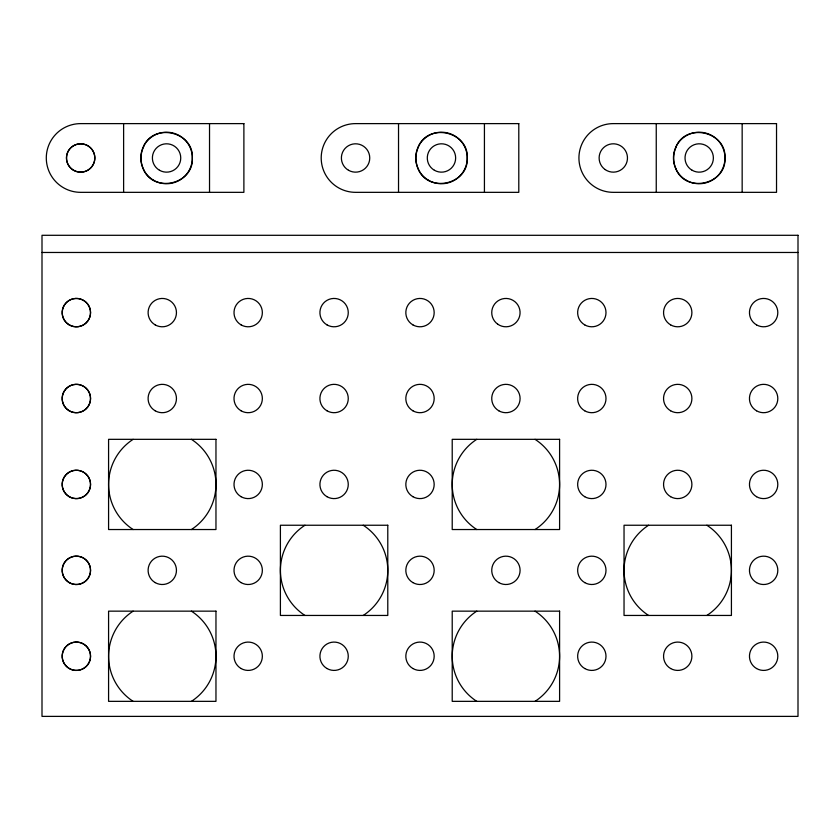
<?xml version="1.0" encoding="UTF-8"?>
<svg xmlns="http://www.w3.org/2000/svg" width="840" height="840" viewBox="0 0 840 840"><rect width="100%" height="100%" fill="white"/><g stroke="black" fill="none" stroke-linecap="round" stroke-linejoin="round"><path stroke-width="1.26" d="M143.483 146.517C153.793 122.325 193.872 131.712 192.339 157.972C193.872 184.244 153.793 193.631 143.483 169.439M418.394 146.517C428.705 122.325 468.772 131.712 467.25 157.972C468.772 184.244 428.705 193.631 418.394 169.439M676.116 146.517C686.427 122.325 726.505 131.712 724.973 157.972C726.505 184.244 686.427 193.631 676.116 169.439M42 252.472L798 252.472M742.161 123.617L742.161 192.339M656.25 123.617L656.25 192.339M484.428 123.617L484.428 192.339M398.528 123.617L398.528 192.339M209.528 123.617L209.528 192.339M123.617 123.617L123.617 192.339M418.509 169.376A25.211 24.318 -86.3 0 1 418.582 146.622M676.231 169.376A25.211 24.318 -86.3 0 1 676.316 146.622M143.598 169.376A25.211 24.318 -86.3 0 1 143.682 146.622M191.405 611.153A53.697 53.697 0 0 1 191.405 701.348M133.14 701.348A53.697 53.697 0 0 1 133.14 611.153M535.038 611.153A53.697 53.697 0 0 1 535.038 701.348M476.774 701.348A53.697 53.697 0 0 1 476.774 611.153M363.227 525.242A53.697 53.697 0 0 1 363.227 615.447M304.962 615.447A53.697 53.697 0 0 1 304.962 525.242M706.86 525.242A53.697 53.697 0 0 1 706.86 615.447M648.596 615.447A53.697 53.697 0 0 1 648.596 525.242M191.405 439.331A53.697 53.697 0 0 1 191.405 529.536M133.14 529.536A53.697 53.697 0 0 1 133.14 439.331M535.038 439.331A53.697 53.697 0 0 1 535.038 529.536M476.774 529.536A53.697 53.697 0 0 1 476.774 439.331M243.884 123.617L80.661 123.617A34.366 34.366 0 0 0 46.295 157.972A34.366 34.366 0 0 0 80.661 192.339L243.884 192.339L243.884 123.617M518.794 123.617L355.572 123.617A34.366 34.366 0 0 0 321.206 157.972A34.366 34.366 0 0 0 355.572 192.339L518.794 192.339L518.794 123.617M776.528 123.617L613.295 123.617A34.366 34.366 0 0 0 578.928 157.972A34.366 34.366 0 0 0 613.295 192.339L776.528 192.339L776.528 123.617M798 235.295L42 235.295L42 716.384L798 716.384L798 235.295M215.964 439.331L108.581 439.331L108.581 529.536L215.964 529.536L215.964 439.331M559.598 439.331L452.214 439.331L452.214 529.536L559.598 529.536L559.598 439.331M387.786 525.242L280.403 525.242L280.403 615.447L387.786 615.447L387.786 525.242M731.42 525.242L624.036 525.242L624.036 615.447L731.42 615.447L731.42 525.242M215.964 611.153L108.581 611.153L108.581 701.348L215.964 701.348L215.964 611.153M559.598 611.153L452.214 611.153L452.214 701.348L559.598 701.348L559.598 611.153M348.485 170.258A14.175 14.175 0 0 0 369.747 157.972A14.175 14.175 0 0 0 348.485 145.698A14.175 14.175 0 0 0 348.485 170.258M434.385 170.258A14.175 14.175 0 0 0 455.647 157.972A14.175 14.175 0 0 0 434.385 145.698A14.175 14.175 0 0 0 434.385 170.258M428.589 180.296A25.778 25.778 0 0 0 467.25 157.972A25.778 25.778 0 0 0 428.589 135.66A25.778 25.778 0 0 0 428.589 180.296M605.136 169.565A14.175 14.175 0 0 0 627.417 159.254A14.175 14.175 0 0 0 607.341 145.11A14.175 14.175 0 0 0 605.136 169.565M692.118 170.258A14.175 14.175 0 0 0 713.38 157.972A14.175 14.175 0 0 0 692.118 145.698A14.175 14.175 0 0 0 692.118 170.258M686.322 180.296A25.778 25.778 0 0 0 724.973 157.972A25.778 25.778 0 0 0 686.322 135.66A25.778 25.778 0 0 0 686.322 180.296M72.492 169.565A14.175 14.175 0 0 0 94.773 159.254A14.175 14.175 0 0 0 74.708 145.11A14.175 14.175 0 0 0 72.492 169.565M73.573 170.258A14.175 14.175 0 0 0 94.836 157.972A14.175 14.175 0 0 0 73.573 145.698A14.175 14.175 0 0 0 73.573 170.258M159.484 170.258A14.175 14.175 0 0 0 180.747 157.972A14.175 14.175 0 0 0 159.484 145.698A14.175 14.175 0 0 0 159.484 170.258M153.678 180.296A25.778 25.778 0 0 0 192.339 157.972A25.778 25.778 0 0 0 153.678 135.66A25.778 25.778 0 0 0 153.678 180.296M69.279 668.525A14.175 14.175 0 0 0 90.542 656.25A14.175 14.175 0 0 0 69.279 643.976A14.175 14.175 0 0 0 69.279 668.525A14.175 14.175 0 0 0 90.542 656.25A14.175 14.175 0 0 0 69.279 643.976A14.175 14.175 0 0 0 69.279 668.525M241.091 668.525A14.175 14.175 0 0 0 262.353 656.25A14.175 14.175 0 0 0 241.091 643.976A14.175 14.175 0 0 0 241.091 668.525M327.002 668.525A14.175 14.175 0 0 0 348.264 656.25A14.175 14.175 0 0 0 327.002 643.976A14.175 14.175 0 0 0 327.002 668.525M412.913 668.525A14.175 14.175 0 0 0 434.175 656.25A14.175 14.175 0 0 0 412.913 643.976A14.175 14.175 0 0 0 412.913 668.525M584.735 668.525A14.175 14.175 0 0 0 605.997 656.25A14.175 14.175 0 0 0 584.735 643.976A14.175 14.175 0 0 0 584.735 668.525M670.635 668.525A14.175 14.175 0 0 0 691.898 656.25A14.175 14.175 0 0 0 670.635 643.976A14.175 14.175 0 0 0 670.635 668.525M756.546 668.525A14.175 14.175 0 0 0 777.808 656.25A14.175 14.175 0 0 0 756.546 643.976A14.175 14.175 0 0 0 756.546 668.525M69.279 582.614A14.175 14.175 0 0 0 90.542 570.339A14.175 14.175 0 0 0 69.279 558.065A14.175 14.175 0 0 0 69.279 582.614A14.175 14.175 0 0 0 90.542 570.339A14.175 14.175 0 0 0 69.279 558.065A14.175 14.175 0 0 0 69.279 582.614M155.19 582.614A14.175 14.175 0 0 0 176.453 570.339A14.175 14.175 0 0 0 155.19 558.065A14.175 14.175 0 0 0 155.19 582.614M241.091 582.614A14.175 14.175 0 0 0 262.353 570.339A14.175 14.175 0 0 0 241.091 558.065A14.175 14.175 0 0 0 241.091 582.614M412.913 582.614A14.175 14.175 0 0 0 434.175 570.339A14.175 14.175 0 0 0 412.913 558.065A14.175 14.175 0 0 0 412.913 582.614M498.824 582.614A14.175 14.175 0 0 0 520.086 570.339A14.175 14.175 0 0 0 498.824 558.065A14.175 14.175 0 0 0 498.824 582.614M584.735 582.614A14.175 14.175 0 0 0 605.997 570.339A14.175 14.175 0 0 0 584.735 558.065A14.175 14.175 0 0 0 584.735 582.614M756.546 582.614A14.175 14.175 0 0 0 777.808 570.339A14.175 14.175 0 0 0 756.546 558.065A14.175 14.175 0 0 0 756.546 582.614M69.279 496.703A14.175 14.175 0 0 0 90.542 484.428A14.175 14.175 0 0 0 69.279 472.154A14.175 14.175 0 0 0 69.279 496.703A14.175 14.175 0 0 0 90.542 484.428A14.175 14.175 0 0 0 69.279 472.154A14.175 14.175 0 0 0 69.279 496.703M241.091 496.703A14.175 14.175 0 0 0 262.353 484.428A14.175 14.175 0 0 0 241.091 472.154A14.175 14.175 0 0 0 241.091 496.703M327.002 496.703A14.175 14.175 0 0 0 348.264 484.428A14.175 14.175 0 0 0 327.002 472.154A14.175 14.175 0 0 0 327.002 496.703M412.913 496.703A14.175 14.175 0 0 0 434.175 484.428A14.175 14.175 0 0 0 412.913 472.154A14.175 14.175 0 0 0 412.913 496.703M584.735 496.703A14.175 14.175 0 0 0 605.997 484.428A14.175 14.175 0 0 0 584.735 472.154A14.175 14.175 0 0 0 584.735 496.703M670.635 496.703A14.175 14.175 0 0 0 691.898 484.428A14.175 14.175 0 0 0 670.635 472.154A14.175 14.175 0 0 0 670.635 496.703M756.546 496.703A14.175 14.175 0 0 0 777.808 484.428A14.175 14.175 0 0 0 756.546 472.154A14.175 14.175 0 0 0 756.546 496.703M69.279 410.802A14.175 14.175 0 0 0 90.542 398.528A14.175 14.175 0 0 0 69.279 386.243A14.175 14.175 0 0 0 69.279 410.802A14.175 14.175 0 0 0 90.542 398.528A14.175 14.175 0 0 0 69.279 386.243A14.175 14.175 0 0 0 69.279 410.802M155.19 410.802A14.175 14.175 0 0 0 176.453 398.528A14.175 14.175 0 0 0 155.19 386.243A14.175 14.175 0 0 0 155.19 410.802M241.091 410.802A14.175 14.175 0 0 0 262.353 398.528A14.175 14.175 0 0 0 241.091 386.243A14.175 14.175 0 0 0 241.091 410.802M327.002 410.802A14.175 14.175 0 0 0 348.264 398.528A14.175 14.175 0 0 0 327.002 386.243A14.175 14.175 0 0 0 327.002 410.802M412.913 410.802A14.175 14.175 0 0 0 434.175 398.528A14.175 14.175 0 0 0 412.913 386.243A14.175 14.175 0 0 0 412.913 410.802M498.824 410.802A14.175 14.175 0 0 0 520.086 398.528A14.175 14.175 0 0 0 498.824 386.243A14.175 14.175 0 0 0 498.824 410.802M584.735 410.802A14.175 14.175 0 0 0 605.997 398.528A14.175 14.175 0 0 0 584.735 386.243A14.175 14.175 0 0 0 584.735 410.802M670.635 410.802A14.175 14.175 0 0 0 691.898 398.528A14.175 14.175 0 0 0 670.635 386.243A14.175 14.175 0 0 0 670.635 410.802M756.546 410.802A14.175 14.175 0 0 0 777.808 398.528A14.175 14.175 0 0 0 756.546 386.243A14.175 14.175 0 0 0 756.546 410.802M69.279 324.891A14.175 14.175 0 0 0 90.542 312.617A14.175 14.175 0 0 0 69.279 300.342A14.175 14.175 0 0 0 69.279 324.891A14.175 14.175 0 0 0 90.542 312.617A14.175 14.175 0 0 0 69.279 300.342A14.175 14.175 0 0 0 69.279 324.891M155.19 324.891A14.175 14.175 0 0 0 176.453 312.617A14.175 14.175 0 0 0 155.19 300.342A14.175 14.175 0 0 0 155.19 324.891M241.091 324.891A14.175 14.175 0 0 0 262.353 312.617A14.175 14.175 0 0 0 241.091 300.342A14.175 14.175 0 0 0 241.091 324.891M327.002 324.891A14.175 14.175 0 0 0 348.264 312.617A14.175 14.175 0 0 0 327.002 300.342A14.175 14.175 0 0 0 327.002 324.891M412.913 324.891A14.175 14.175 0 0 0 434.175 312.617A14.175 14.175 0 0 0 412.913 300.342A14.175 14.175 0 0 0 412.913 324.891M497.742 324.198A14.175 14.175 0 0 0 520.023 313.887A14.175 14.175 0 0 0 499.957 299.754A14.175 14.175 0 0 0 497.742 324.198M584.735 324.891A14.175 14.175 0 0 0 605.997 312.617A14.175 14.175 0 0 0 584.735 300.342A14.175 14.175 0 0 0 584.735 324.891M670.635 324.891A14.175 14.175 0 0 0 691.898 312.617A14.175 14.175 0 0 0 670.635 300.342A14.175 14.175 0 0 0 670.635 324.891M756.546 324.891A14.175 14.175 0 0 0 777.808 312.617A14.175 14.175 0 0 0 756.546 300.342A14.175 14.175 0 0 0 756.546 324.891"/></g></svg>
